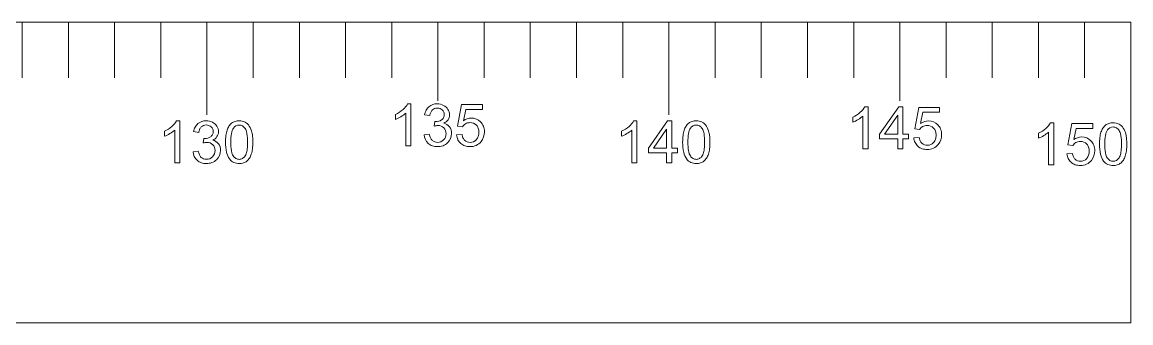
# Model space of a CAD drawing. Header units: centimetres. Extents: x -133 to 20, y 13 to 74.
# Drawn here: x -3.88 to 20.12, y 13.49 to 19.99 of the extents above; entities that cross this region are included whole.
import ezdxf

# ---------------------------------------------------------------- set-up
doc = ezdxf.new("R2010")
doc.units = ezdxf.units.CM
doc.header["$MEASUREMENT"] = 0
doc.layers.add('layer 1', color=7, linetype='Continuous')

msp = doc.modelspace()

# ---------------------------------------------------------------- linework, layer by layer
at = {"layer": 'layer 1', "color": 250, "lineweight": 9}
msp.add_open_spline([(20.11852, 13.49227), (20.11852, 13.49227), (20.11852, 19.99227), (20.11852, 19.99227), (20.11852, 19.99227), (20.11852, 19.99227), (-129.88148, 19.99227), (-129.88148, 19.99227), (-129.88148, 19.99227), (-129.88148, 19.99227), (-129.88148, 13.49227), (-129.88148, 13.49227), (-129.88148, 13.49227), (-129.88148, 13.49227), (20.11852, 13.49227), (20.11852, 13.49227)], degree=3, knots=[0, 0, 0, 0, 0.2, 0.2, 0.2, 0.2, 0.4, 0.4, 0.4, 0.4, 0.6, 0.6, 0.6, 0.6, 1, 1, 1, 1], dxfattribs=at)
at = {"layer": 'layer 1', "color": 21, "lineweight": 9}
for points in [[(-3.88148, 19.99227), (-3.88148, 19.99227), (-3.88148, 18.79227), (-3.88148, 18.79227)], [(-2.88148, 19.99227), (-2.88148, 19.99227), (-2.88148, 18.79227), (-2.88148, 18.79227)], [(-1.88148, 19.99227), (-1.88148, 19.99227), (-1.88148, 18.79227), (-1.88148, 18.79227)], [(-0.88148, 19.99227), (-0.88148, 19.99227), (-0.88148, 18.79227), (-0.88148, 18.79227)], [(0.11852, 19.99227), (0.11852, 19.99227), (0.11852, 17.99227), (0.11852, 17.99227)], [(1.11852, 19.99227), (1.11852, 19.99227), (1.11852, 18.79227), (1.11852, 18.79227)], [(2.11852, 19.99227), (2.11852, 19.99227), (2.11852, 18.79227), (2.11852, 18.79227)], [(3.11852, 19.99227), (3.11852, 19.99227), (3.11852, 18.79227), (3.11852, 18.79227)], [(4.11852, 19.99227), (4.11852, 19.99227), (4.11852, 18.79227), (4.11852, 18.79227)], [(5.11852, 19.99227), (5.11852, 19.99227), (5.11852, 18.29227), (5.11852, 18.29227)], [(6.11852, 19.99227), (6.11852, 19.99227), (6.11852, 18.79227), (6.11852, 18.79227)], [(7.11852, 19.99227), (7.11852, 19.99227), (7.11852, 18.79227), (7.11852, 18.79227)], [(8.11852, 19.99227), (8.11852, 19.99227), (8.11852, 18.79227), (8.11852, 18.79227)], [(9.11852, 19.99227), (9.11852, 19.99227), (9.11852, 18.79227), (9.11852, 18.79227)], [(10.11852, 19.99227), (10.11852, 19.99227), (10.11852, 17.99227), (10.11852, 17.99227)], [(11.11852, 19.99227), (11.11852, 19.99227), (11.11852, 18.79227), (11.11852, 18.79227)], [(12.11852, 19.99227), (12.11852, 19.99227), (12.11852, 18.79227), (12.11852, 18.79227)], [(13.11852, 19.99227), (13.11852, 19.99227), (13.11852, 18.79227), (13.11852, 18.79227)], [(14.11852, 19.99227), (14.11852, 19.99227), (14.11852, 18.79227), (14.11852, 18.79227)], [(15.11852, 19.99227), (15.11852, 19.99227), (15.11852, 18.29227), (15.11852, 18.29227)], [(16.11852, 19.99227), (16.11852, 19.99227), (16.11852, 18.79227), (16.11852, 18.79227)], [(17.11852, 19.99227), (17.11852, 19.99227), (17.11852, 18.79227), (17.11852, 18.79227)], [(18.11852, 19.99227), (18.11852, 19.99227), (18.11852, 18.79227), (18.11852, 18.79227)], [(19.11852, 19.99227), (19.11852, 19.99227), (19.11852, 18.79227), (19.11852, 18.79227)]]:
    msp.add_open_spline(points, degree=3, dxfattribs=at)
at = {"layer": 'layer 1', "color": 242, "lineweight": 9}
for points in [[(4.20065, 17.99861), (4.25983, 18.02604), (4.31473, 18.06186), (4.36367, 18.10498)], [(4.31739, 17.94818), (4.35526, 17.97015), (4.39069, 17.99608), (4.42307, 18.02554)], [(4.36367, 18.10498), (4.40397, 18.13891), (4.43748, 18.18016), (4.46244, 18.22655)], [(4.42307, 17.31685), (4.42307, 17.31685), (4.42307, 18.02554), (4.42307, 18.02554)], [(4.46244, 18.22655), (4.46244, 18.22655), (4.53428, 18.22655), (4.53428, 18.22655)], [(4.53428, 18.22655), (4.53428, 18.22655), (4.53428, 17.31685), (4.53428, 17.31685)], [(4.86437, 18.09021), (4.84817, 18.05934), (4.83701, 18.02609), (4.8313, 17.9917)], [(4.92386, 18.16438), (4.89959, 18.14358), (4.87941, 18.11842), (4.86437, 18.09021)], [(5.10345, 18.22655), (5.03797, 18.2287), (4.974, 18.20655), (4.92386, 18.16438)], [(4.96237, 18.04316), (4.95255, 18.02033), (4.94587, 17.99628), (4.94251, 17.97167)], [(4.99777, 18.09393), (4.98266, 18.07957), (4.97062, 18.0623), (4.96237, 18.04316)], [(5.10621, 18.13537), (5.066, 18.13647), (5.027, 18.12156), (4.99777, 18.09393)], [(5.24022, 18.19408), (5.19804, 18.21613), (5.15103, 18.22729), (5.10345, 18.22655)], [(5.21328, 18.09462), (5.1846, 18.12218), (5.14595, 18.13689), (5.10621, 18.13537)], [(5.25472, 17.99377), (5.25564, 18.03171), (5.24061, 18.06829), (5.21328, 18.09462)], [(5.33623, 18.10705), (5.3134, 18.14481), (5.28002, 18.17506), (5.24022, 18.19408)], [(5.36938, 17.99101), (5.3695, 18.03204), (5.35801, 18.07227), (5.33623, 18.10705)], [(5.54345, 17.7458), (5.54345, 17.7458), (5.63117, 18.21135), (5.63117, 18.21135)], [(5.63117, 18.21135), (5.63117, 18.21135), (6.08153, 18.21135), (6.08153, 18.21135)], [(5.71959, 18.10498), (5.71959, 18.10498), (5.67124, 17.86115), (5.67124, 17.86115)], [(6.08153, 18.10498), (6.08153, 18.10498), (5.71959, 18.10498), (5.71959, 18.10498)], [(6.08153, 18.21135), (6.08153, 18.21135), (6.08153, 18.10498), (6.08153, 18.10498)], [(14.09794, 17.937), (14.15711, 17.96444), (14.21202, 18.00026), (14.26095, 18.04338)], [(14.26095, 18.04338), (14.30125, 18.07731), (14.33477, 18.11856), (14.35973, 18.16495)], [(14.35973, 18.16495), (14.35973, 18.16495), (14.43157, 18.16495), (14.43157, 18.16495)], [(14.43157, 18.16495), (14.43157, 18.16495), (14.43157, 17.25525), (14.43157, 17.25525)], [(14.68023, 17.57437), (14.68023, 17.57437), (15.09329, 18.16149), (15.09329, 18.16149)], [(15.09329, 18.16149), (15.09329, 18.16149), (15.18447, 18.16149), (15.18447, 18.16149)], [(15.18447, 18.16149), (15.18447, 18.16149), (15.18447, 17.57437), (15.18447, 17.57437)], [(15.44073, 17.68419), (15.44073, 17.68419), (15.52846, 18.14975), (15.52846, 18.14975)], [(15.52846, 18.14975), (15.52846, 18.14975), (15.97882, 18.14975), (15.97882, 18.14975)], [(15.61687, 18.04338), (15.61687, 18.04338), (15.56852, 17.79955), (15.56852, 17.79955)], [(15.97882, 18.04338), (15.97882, 18.04338), (15.61687, 18.04338), (15.61687, 18.04338)], [(15.97882, 18.14975), (15.97882, 18.14975), (15.97882, 18.04338), (15.97882, 18.04338)], [(-0.6384, 17.73901), (-0.5981, 17.77295), (-0.56459, 17.81419), (-0.53962, 17.86058)], [(-0.53962, 17.86058), (-0.53962, 17.86058), (-0.46779, 17.86058), (-0.46779, 17.86058)], [(-0.46779, 17.86058), (-0.46779, 17.86058), (-0.46779, 16.95088), (-0.46779, 16.95088)], [(-0.07821, 17.79842), (-0.10248, 17.77761), (-0.12265, 17.75246), (-0.1377, 17.72425)], [(0.10138, 17.86058), (0.0359, 17.86273), (-0.02807, 17.84059), (-0.07821, 17.79842)], [(0.10415, 17.76941), (0.06393, 17.7705), (0.02493, 17.75559), (-0.0043, 17.72796)], [(0.23815, 17.82812), (0.19598, 17.85017), (0.14896, 17.86133), (0.10138, 17.86058)], [(0.21121, 17.72865), (0.18254, 17.75622), (0.14389, 17.77093), (0.10415, 17.76941)], [(0.33416, 17.74109), (0.31133, 17.77884), (0.27796, 17.80909), (0.23815, 17.82812)], [(0.6519, 17.8074), (0.62966, 17.78888), (0.61041, 17.76703), (0.59483, 17.74264)], [(0.72555, 17.8472), (0.69875, 17.8386), (0.67378, 17.8251), (0.6519, 17.8074)], [(0.81491, 17.76872), (0.76572, 17.76949), (0.71956, 17.74498), (0.69265, 17.70379)], [(0.8163, 17.86058), (0.78553, 17.86093), (0.75491, 17.85641), (0.72555, 17.8472)], [(0.88658, 17.75015), (0.86476, 17.76258), (0.84003, 17.76899), (0.81491, 17.76872)], [(0.94408, 17.83088), (0.90469, 17.85144), (0.86072, 17.86166), (0.8163, 17.86058)], [(1.03457, 17.74592), (1.0125, 17.78179), (0.98127, 17.81112), (0.94408, 17.83088)], [(4.20065, 17.89154), (4.20065, 17.89154), (4.20065, 17.99861), (4.20065, 17.99861)], [(4.20065, 17.89154), (4.24115, 17.90696), (4.28021, 17.92592), (4.31739, 17.94818)], [(4.94251, 17.97167), (4.94251, 17.97167), (4.8313, 17.9917), (4.8313, 17.9917)], [(5.03921, 17.74649), (5.03921, 17.74649), (5.05164, 17.84388), (5.05164, 17.84388)], [(5.05164, 17.84388), (5.05164, 17.84388), (5.0696, 17.8425), (5.0696, 17.8425)], [(5.0696, 17.8425), (5.11489, 17.84175), (5.15937, 17.8545), (5.19739, 17.87911)], [(5.19739, 17.87911), (5.21567, 17.89072), (5.23049, 17.90703), (5.2403, 17.92634)], [(5.2403, 17.92634), (5.25033, 17.94737), (5.25527, 17.97047), (5.25472, 17.99377)], [(5.24436, 17.80796), (5.28201, 17.82395), (5.31435, 17.85029), (5.33761, 17.88394)], [(5.36869, 17.7306), (5.33793, 17.77053), (5.29378, 17.79801), (5.24436, 17.80796)], [(5.33761, 17.88394), (5.35865, 17.91566), (5.36972, 17.95295), (5.36938, 17.99101)], [(5.71475, 17.79553), (5.68756, 17.78014), (5.66455, 17.75832), (5.64775, 17.73198)], [(5.84185, 17.91848), (5.78037, 17.91776), (5.72067, 17.8977), (5.67124, 17.86115)], [(5.81215, 17.8204), (5.77805, 17.82086), (5.74445, 17.81228), (5.71475, 17.79553)], [(5.95237, 17.76514), (5.9155, 17.80249), (5.86458, 17.82256), (5.81215, 17.8204)], [(6.04216, 17.83559), (5.98983, 17.88988), (5.91724, 17.91991), (5.84185, 17.91848)], [(5.99277, 17.69969), (5.98414, 17.72414), (5.97036, 17.74646), (5.95237, 17.76514)], [(6.10372, 17.74182), (6.08999, 17.77704), (6.06902, 17.80899), (6.04216, 17.83559)], [(9.25675, 17.73901), (9.29704, 17.77295), (9.33056, 17.81419), (9.35552, 17.86058)], [(9.35552, 17.86058), (9.35552, 17.86058), (9.42736, 17.86058), (9.42736, 17.86058)], [(9.42736, 17.86058), (9.42736, 17.86058), (9.42736, 16.95088), (9.42736, 16.95088)], [(9.67602, 17.27), (9.67602, 17.27), (10.08908, 17.85713), (10.08908, 17.85713)], [(10.08908, 17.85713), (10.08908, 17.85713), (10.18026, 17.85713), (10.18026, 17.85713)], [(10.18026, 17.85713), (10.18026, 17.85713), (10.18026, 17.27), (10.18026, 17.27)], [(10.54704, 17.8074), (10.5248, 17.78888), (10.50555, 17.76703), (10.48997, 17.74264)], [(10.62069, 17.8472), (10.5939, 17.8386), (10.56893, 17.8251), (10.54704, 17.8074)], [(10.71006, 17.76872), (10.66086, 17.76949), (10.61471, 17.74498), (10.5878, 17.70379)], [(10.71144, 17.86058), (10.68068, 17.86093), (10.65005, 17.85641), (10.62069, 17.8472)], [(10.78172, 17.75015), (10.7599, 17.76258), (10.73517, 17.76899), (10.71006, 17.76872)], [(10.83923, 17.83088), (10.79983, 17.85144), (10.75586, 17.86166), (10.71144, 17.86058)], [(10.92971, 17.74592), (10.90764, 17.78179), (10.87641, 17.81112), (10.83923, 17.83088)], [(14.09794, 17.82994), (14.09794, 17.82994), (14.09794, 17.937), (14.09794, 17.937)], [(14.09794, 17.82994), (14.13844, 17.84536), (14.1775, 17.86431), (14.21468, 17.88658)], [(14.21468, 17.88658), (14.25255, 17.90855), (14.28797, 17.93448), (14.32036, 17.96394)], [(14.32036, 17.25525), (14.32036, 17.25525), (14.32036, 17.96394), (14.32036, 17.96394)], [(15.07326, 17.98328), (15.07326, 17.98328), (14.78937, 17.57437), (14.78937, 17.57437)], [(15.07326, 17.57437), (15.07326, 17.57437), (15.07326, 17.98328), (15.07326, 17.98328)], [(15.73913, 17.85688), (15.67765, 17.85616), (15.61796, 17.8361), (15.56852, 17.79955)], [(15.84965, 17.70353), (15.81279, 17.74089), (15.76187, 17.76096), (15.70943, 17.75879)], [(15.93945, 17.77399), (15.88711, 17.82828), (15.81453, 17.85831), (15.73913, 17.85688)], [(16.00101, 17.68022), (15.98727, 17.71544), (15.9663, 17.74738), (15.93945, 17.77399)], [(18.28047, 17.69711), (18.32077, 17.73104), (18.35428, 17.77229), (18.37925, 17.81868)], [(18.37925, 17.81868), (18.37925, 17.81868), (18.45108, 17.81868), (18.45108, 17.81868)], [(18.45108, 17.81868), (18.45108, 17.81868), (18.45108, 16.90898), (18.45108, 16.90898)], [(18.75639, 17.33793), (18.75639, 17.33793), (18.84411, 17.80348), (18.84411, 17.80348)], [(18.84411, 17.80348), (18.84411, 17.80348), (19.29447, 17.80348), (19.29447, 17.80348)], [(19.29447, 17.80348), (19.29447, 17.80348), (19.29447, 17.69711), (19.29447, 17.69711)], [(19.57077, 17.76549), (19.54853, 17.74697), (19.52928, 17.72513), (19.5137, 17.70074)], [(19.64442, 17.8053), (19.61762, 17.79669), (19.59265, 17.78319), (19.57077, 17.76549)], [(19.73516, 17.81868), (19.7044, 17.81902), (19.67377, 17.81451), (19.64442, 17.8053)], [(19.86295, 17.78898), (19.82355, 17.80953), (19.77959, 17.81975), (19.73516, 17.81868)], [(19.95344, 17.70402), (19.93137, 17.73988), (19.90013, 17.76921), (19.86295, 17.78898)], [(-0.80141, 17.63264), (-0.74224, 17.66007), (-0.68734, 17.6959), (-0.6384, 17.73901)], [(-0.80141, 17.52558), (-0.80141, 17.52558), (-0.80141, 17.63264), (-0.80141, 17.63264)], [(-0.80141, 17.52558), (-0.76091, 17.541), (-0.72185, 17.55995), (-0.68468, 17.58222)], [(-0.68468, 17.58222), (-0.6468, 17.60418), (-0.61138, 17.63012), (-0.57899, 17.65958)], [(-0.57899, 16.95088), (-0.57899, 16.95088), (-0.57899, 17.65958), (-0.57899, 17.65958)], [(-0.1377, 17.72425), (-0.15389, 17.69338), (-0.16506, 17.66012), (-0.17077, 17.62573)], [(-0.05956, 17.6057), (-0.05956, 17.6057), (-0.17077, 17.62573), (-0.17077, 17.62573)], [(-0.0397, 17.67719), (-0.04951, 17.65437), (-0.05619, 17.63032), (-0.05956, 17.6057)], [(-0.0043, 17.72796), (-0.0194, 17.7136), (-0.03145, 17.69633), (-0.0397, 17.67719)], [(0.19532, 17.51314), (0.2136, 17.52476), (0.22842, 17.54107), (0.23823, 17.56037)], [(0.25265, 17.62781), (0.25358, 17.66574), (0.23854, 17.70233), (0.21121, 17.72865)], [(0.23823, 17.56037), (0.24827, 17.58141), (0.25321, 17.60451), (0.25265, 17.6278)], [(0.36732, 17.62504), (0.36743, 17.66608), (0.35594, 17.70631), (0.33416, 17.74109)], [(0.33554, 17.51798), (0.35658, 17.54969), (0.36765, 17.58698), (0.36732, 17.62504)], [(0.52929, 17.54224), (0.5237, 17.4943), (0.52104, 17.44606), (0.52135, 17.39779)], [(0.55382, 17.65613), (0.54187, 17.61908), (0.53366, 17.58092), (0.52929, 17.54224)], [(0.59483, 17.74264), (0.57765, 17.7156), (0.56388, 17.68654), (0.55382, 17.65613)], [(0.65035, 17.58602), (0.63991, 17.52383), (0.63512, 17.46084), (0.63601, 17.39779)], [(0.69265, 17.70379), (0.67083, 17.66775), (0.65645, 17.6277), (0.65035, 17.58602)], [(0.94477, 17.69481), (0.92969, 17.71731), (0.90981, 17.73621), (0.88658, 17.75015)], [(0.96784, 17.6483), (0.96231, 17.66479), (0.95455, 17.68043), (0.94477, 17.69481)], [(0.98423, 17.58334), (0.98055, 17.60541), (0.97507, 17.62713), (0.96784, 17.6483)], [(0.99727, 17.39779), (0.99819, 17.4599), (0.99382, 17.52197), (0.98423, 17.58333)], [(1.09121, 17.61123), (1.07954, 17.65883), (1.06043, 17.70429), (1.03457, 17.74592)], [(1.10675, 17.5185), (1.10403, 17.54977), (1.09883, 17.58078), (1.09121, 17.61123)], [(4.82025, 17.55722), (4.82025, 17.55722), (4.93146, 17.57173), (4.93146, 17.57173)], [(4.82025, 17.55722), (4.82518, 17.48644), (4.85737, 17.42033), (4.91004, 17.3728)], [(4.93146, 17.57173), (4.93655, 17.54351), (4.94508, 17.51603), (4.95684, 17.48988)], [(5.11795, 17.75823), (5.09132, 17.75762), (5.06486, 17.75368), (5.03921, 17.74649)], [(5.24505, 17.7085), (5.21137, 17.74192), (5.16537, 17.75992), (5.11795, 17.75823)], [(5.24091, 17.4474), (5.27688, 17.48286), (5.29662, 17.53159), (5.29547, 17.58209)], [(5.29547, 17.58209), (5.29711, 17.62943), (5.27882, 17.67528), (5.24505, 17.7085)], [(5.32656, 17.38385), (5.38295, 17.43534), (5.41462, 17.5085), (5.41359, 17.58485)], [(5.41359, 17.58485), (5.41548, 17.63711), (5.39965, 17.68846), (5.36869, 17.7306)], [(5.52342, 17.55446), (5.52342, 17.55446), (5.64015, 17.56413), (5.64015, 17.56413)], [(5.52342, 17.55446), (5.52655, 17.51857), (5.53602, 17.48352), (5.55139, 17.45094)], [(5.64775, 17.73198), (5.64775, 17.73198), (5.54345, 17.7458), (5.54345, 17.7458)], [(5.64015, 17.56413), (5.64353, 17.5384), (5.65057, 17.51328), (5.66105, 17.48953)], [(5.95029, 17.45292), (5.96909, 17.47319), (5.98339, 17.4972), (5.99226, 17.52338)], [(5.99226, 17.52338), (6.00197, 17.55278), (6.0067, 17.58359), (6.00624, 17.61455)], [(6.00624, 17.61456), (6.0067, 17.6435), (6.00214, 17.6723), (5.99277, 17.69969)], [(6.05252, 17.41148), (6.10068, 17.47177), (6.12611, 17.54708), (6.12436, 17.62422)], [(6.12436, 17.62423), (6.12489, 17.66437), (6.11789, 17.70426), (6.10372, 17.74182)], [(9.09373, 17.63264), (9.1529, 17.66007), (9.20781, 17.6959), (9.25675, 17.73901)], [(9.09373, 17.52558), (9.09373, 17.52558), (9.09373, 17.63264), (9.09373, 17.63264)], [(9.09373, 17.52558), (9.13423, 17.541), (9.17329, 17.55995), (9.21047, 17.58222)], [(9.21047, 17.58222), (9.24834, 17.60418), (9.28377, 17.63012), (9.31615, 17.65958)], [(9.31615, 16.95088), (9.31615, 16.95088), (9.31615, 17.65958), (9.31615, 17.65958)], [(10.06905, 17.67892), (10.06905, 17.67892), (9.78516, 17.27), (9.78516, 17.27)], [(10.06905, 17.27), (10.06905, 17.27), (10.06905, 17.67892), (10.06905, 17.67892)], [(10.42444, 17.54224), (10.41884, 17.4943), (10.41619, 17.44606), (10.41649, 17.39779)], [(10.44896, 17.65613), (10.43701, 17.61908), (10.4288, 17.58092), (10.42444, 17.54224)], [(10.48997, 17.74264), (10.4728, 17.7156), (10.45902, 17.68654), (10.44896, 17.65613)], [(10.54549, 17.58602), (10.53506, 17.52383), (10.53026, 17.46084), (10.53116, 17.39779)], [(10.5878, 17.70379), (10.56598, 17.66775), (10.55159, 17.6277), (10.54549, 17.58602)], [(10.83992, 17.69481), (10.82483, 17.71731), (10.80496, 17.73621), (10.78172, 17.75015)], [(10.86298, 17.6483), (10.85746, 17.66479), (10.8497, 17.68043), (10.83992, 17.69481)], [(10.87938, 17.58334), (10.8757, 17.60541), (10.87021, 17.62713), (10.86298, 17.6483)], [(10.89241, 17.39779), (10.89333, 17.4599), (10.88897, 17.52197), (10.87938, 17.58333)], [(10.98635, 17.61123), (10.97469, 17.65883), (10.95557, 17.70429), (10.92971, 17.74592)], [(11.00189, 17.5185), (10.99917, 17.54977), (10.99398, 17.58078), (10.98635, 17.61123)], [(14.68023, 17.47214), (14.68023, 17.47214), (14.68023, 17.57437), (14.68023, 17.57437)], [(14.78937, 17.57437), (14.78937, 17.57437), (15.07326, 17.57437), (15.07326, 17.57437)], [(15.18447, 17.57437), (15.18447, 17.57437), (15.30673, 17.57437), (15.30673, 17.57437)], [(15.30673, 17.57437), (15.30673, 17.57437), (15.30673, 17.47214), (15.30673, 17.47214)], [(15.54504, 17.67038), (15.54504, 17.67038), (15.44073, 17.68419), (15.44073, 17.68419)], [(15.61204, 17.73393), (15.58484, 17.71854), (15.56184, 17.69672), (15.54504, 17.67038)], [(15.70943, 17.75879), (15.67534, 17.75926), (15.64173, 17.75068), (15.61204, 17.73393)], [(15.89006, 17.63809), (15.88142, 17.66254), (15.86765, 17.68486), (15.84965, 17.70353)], [(15.88954, 17.46178), (15.89925, 17.49118), (15.90398, 17.52199), (15.90353, 17.55295)], [(15.90353, 17.55295), (15.90398, 17.5819), (15.89943, 17.6107), (15.89006, 17.63809)], [(15.94981, 17.34988), (15.99797, 17.41017), (16.02339, 17.48548), (16.02165, 17.56262)], [(16.02165, 17.56262), (16.02217, 17.60277), (16.01517, 17.64265), (16.00101, 17.68022)], [(18.11746, 17.59074), (18.17663, 17.61817), (18.23153, 17.65399), (18.28047, 17.69711)], [(18.11746, 17.48367), (18.11746, 17.48367), (18.11746, 17.59074), (18.11746, 17.59074)], [(18.11746, 17.48367), (18.15795, 17.49909), (18.19702, 17.51804), (18.23419, 17.54031)], [(18.23419, 17.54031), (18.27206, 17.56228), (18.30749, 17.58821), (18.33987, 17.61767)], [(18.33987, 16.90898), (18.33987, 16.90898), (18.33987, 17.61767), (18.33987, 17.61767)], [(18.93253, 17.69711), (18.93253, 17.69711), (18.88417, 17.45328), (18.88417, 17.45328)], [(19.29447, 17.69711), (19.29447, 17.69711), (18.93253, 17.69711), (18.93253, 17.69711)], [(19.47268, 17.61422), (19.46074, 17.57717), (19.45252, 17.53902), (19.44816, 17.50034)], [(19.5137, 17.70074), (19.49652, 17.67369), (19.48274, 17.64464), (19.47268, 17.61422)], [(19.56921, 17.54411), (19.55878, 17.48193), (19.55399, 17.41893), (19.55488, 17.35588)], [(19.61152, 17.66188), (19.5897, 17.62584), (19.57531, 17.5858), (19.56921, 17.54411)], [(19.73378, 17.72681), (19.68459, 17.72759), (19.63843, 17.70307), (19.61152, 17.66188)], [(19.80545, 17.70825), (19.78363, 17.72068), (19.75889, 17.72708), (19.73378, 17.72681)], [(19.86364, 17.6529), (19.84855, 17.67541), (19.82868, 17.69431), (19.80545, 17.70825)], [(19.88671, 17.6064), (19.88118, 17.62288), (19.87342, 17.63853), (19.86364, 17.6529)], [(19.9031, 17.54143), (19.89942, 17.5635), (19.89394, 17.58523), (19.88671, 17.6064)], [(19.91614, 17.35588), (19.91705, 17.41799), (19.91269, 17.48006), (19.9031, 17.54143)], [(20.01008, 17.56932), (19.99841, 17.61692), (19.97929, 17.66238), (19.95344, 17.70402)], [(20.02562, 17.47659), (20.0229, 17.50786), (20.0177, 17.53887), (20.01008, 17.56932)], [(0.03714, 17.38052), (0.03714, 17.38052), (0.04958, 17.47792), (0.04958, 17.47792)], [(0.11589, 17.39226), (0.08925, 17.39166), (0.0628, 17.38771), (0.03714, 17.38052)], [(0.04958, 17.47792), (0.04958, 17.47792), (0.06754, 17.47653), (0.06754, 17.47653)], [(0.06754, 17.47653), (0.11282, 17.47579), (0.1573, 17.48853), (0.19532, 17.51314)], [(0.24298, 17.34253), (0.20931, 17.37595), (0.1633, 17.39395), (0.11589, 17.39226)], [(0.24229, 17.442), (0.27995, 17.45798), (0.31228, 17.48433), (0.33554, 17.51798)], [(0.36663, 17.36463), (0.33586, 17.40457), (0.29171, 17.43204), (0.24229, 17.442)], [(0.29341, 17.21613), (0.29504, 17.26346), (0.27675, 17.30931), (0.24298, 17.34253)], [(0.41152, 17.21889), (0.41341, 17.27114), (0.39759, 17.3225), (0.36663, 17.36463)], [(0.52135, 17.39779), (0.52016, 17.32378), (0.52764, 17.24989), (0.54363, 17.17762)], [(0.63601, 17.39779), (0.63511, 17.33549), (0.63944, 17.27322), (0.64896, 17.21164)], [(0.98977, 17.25118), (0.99512, 17.29986), (0.99763, 17.34881), (0.99727, 17.39778)], [(1.10364, 17.25368), (1.10946, 17.30149), (1.11223, 17.34962), (1.11193, 17.39778)], [(1.11193, 17.39779), (1.11214, 17.43808), (1.11041, 17.47836), (1.10675, 17.51849)], [(4.53428, 17.31685), (4.53428, 17.31685), (4.42307, 17.31685), (4.42307, 17.31685)], [(4.91004, 17.3728), (4.93585, 17.34926), (4.96608, 17.3311), (4.99898, 17.31935)], [(4.95684, 17.48988), (4.96604, 17.46919), (4.97925, 17.45053), (4.99569, 17.43496)], [(4.99569, 17.43496), (5.02654, 17.40725), (5.06683, 17.39241), (5.10828, 17.39352)], [(4.99898, 17.31935), (5.03389, 17.30722), (5.07064, 17.30123), (5.10759, 17.30165)], [(5.10759, 17.30165), (5.14889, 17.30116), (5.18993, 17.30815), (5.22873, 17.32229)], [(5.10828, 17.39352), (5.15803, 17.3924), (5.20603, 17.4119), (5.24091, 17.4474)], [(5.22873, 17.32229), (5.26517, 17.33597), (5.29846, 17.35691), (5.32656, 17.38385)], [(5.55139, 17.45094), (5.56617, 17.42036), (5.58696, 17.39308), (5.61252, 17.37073)], [(5.61252, 17.37073), (5.63868, 17.34764), (5.66918, 17.33), (5.70223, 17.31883)], [(5.66105, 17.48953), (5.67012, 17.46916), (5.68322, 17.45083), (5.69956, 17.43565)], [(5.69956, 17.43565), (5.73094, 17.40732), (5.77194, 17.392), (5.81422, 17.39283)], [(5.70223, 17.31883), (5.73836, 17.30696), (5.7762, 17.30116), (5.81422, 17.30165)], [(5.81422, 17.39283), (5.86617, 17.39208), (5.91586, 17.41402), (5.95029, 17.45292)], [(5.81422, 17.30165), (5.86075, 17.30085), (5.9069, 17.31022), (5.94943, 17.32911)], [(5.94943, 17.32911), (5.98986, 17.34798), (6.0252, 17.37621), (6.05252, 17.41148)], [(10.41649, 17.39779), (10.4153, 17.32378), (10.42278, 17.24989), (10.43877, 17.17762)], [(10.53116, 17.39779), (10.53025, 17.33549), (10.53459, 17.27322), (10.54411, 17.21164)], [(10.88491, 17.25118), (10.89027, 17.29986), (10.89277, 17.34881), (10.89241, 17.39778)], [(10.99879, 17.25368), (11.0046, 17.30149), (11.00737, 17.34962), (11.00708, 17.39778)], [(11.00708, 17.39779), (11.00728, 17.43808), (11.00555, 17.47836), (11.0019, 17.51849)], [(15.07326, 17.47214), (15.07326, 17.47214), (14.68023, 17.47214), (14.68023, 17.47214)], [(15.07326, 17.25525), (15.07326, 17.25525), (15.07326, 17.47214), (15.07326, 17.47214)], [(15.30673, 17.47214), (15.30673, 17.47214), (15.18447, 17.47214), (15.18447, 17.47214)], [(15.18447, 17.47214), (15.18447, 17.47214), (15.18447, 17.25525), (15.18447, 17.25525)], [(15.4207, 17.49286), (15.4207, 17.49286), (15.53744, 17.50253), (15.53744, 17.50253)], [(15.4207, 17.49286), (15.42383, 17.45697), (15.4333, 17.42192), (15.44868, 17.38934)], [(15.44868, 17.38934), (15.46346, 17.35876), (15.48425, 17.33148), (15.50981, 17.30912)], [(15.50981, 17.30912), (15.53597, 17.28604), (15.56647, 17.2684), (15.59952, 17.25723)], [(15.53744, 17.50253), (15.54082, 17.4768), (15.54786, 17.45168), (15.55833, 17.42793)], [(15.55833, 17.42793), (15.5674, 17.40756), (15.5805, 17.38923), (15.59684, 17.37405)], [(15.59684, 17.37405), (15.62823, 17.34572), (15.66923, 17.3304), (15.7115, 17.33123)], [(15.7115, 17.33123), (15.76345, 17.33048), (15.81314, 17.35242), (15.84758, 17.39132)], [(15.84672, 17.26751), (15.88714, 17.28637), (15.92248, 17.31461), (15.94981, 17.34988)], [(15.84758, 17.39132), (15.86637, 17.41159), (15.88067, 17.4356), (15.88954, 17.46178)], [(18.86069, 17.32411), (18.86069, 17.32411), (18.75639, 17.33793), (18.75639, 17.33793)], [(18.92769, 17.38766), (18.9005, 17.37227), (18.87749, 17.35045), (18.86069, 17.32411)], [(19.05479, 17.51061), (18.99331, 17.50989), (18.93361, 17.48983), (18.88417, 17.45328)], [(19.02509, 17.41253), (18.99099, 17.41299), (18.95739, 17.40441), (18.92769, 17.38766)], [(19.1653, 17.35727), (19.12844, 17.39462), (19.07752, 17.41469), (19.02509, 17.41253)], [(19.2551, 17.42772), (19.20276, 17.48201), (19.13018, 17.51204), (19.05479, 17.51061)], [(19.20571, 17.29182), (19.19708, 17.31627), (19.1833, 17.33859), (19.1653, 17.35727)], [(19.21918, 17.20669), (19.21964, 17.23563), (19.21508, 17.26443), (19.20571, 17.29182)], [(19.31666, 17.33395), (19.30293, 17.36917), (19.28195, 17.40112), (19.2551, 17.42772)], [(19.3373, 17.21636), (19.33782, 17.2565), (19.33083, 17.29639), (19.31666, 17.33395)], [(19.44022, 17.35588), (19.43903, 17.28188), (19.4465, 17.20798), (19.46249, 17.13571)], [(19.44816, 17.50034), (19.44256, 17.45239), (19.43991, 17.40415), (19.44022, 17.35588)], [(19.55488, 17.35588), (19.55398, 17.29358), (19.55831, 17.23131), (19.56783, 17.16973)], [(19.90863, 17.20927), (19.91399, 17.25795), (19.9165, 17.3069), (19.91614, 17.35588)], [(20.02251, 17.21178), (20.02833, 17.25959), (20.0311, 17.30772), (20.0308, 17.35588)], [(20.0308, 17.35588), (20.031, 17.39618), (20.02927, 17.43646), (20.02562, 17.47658)], [(-0.18182, 17.19126), (-0.18182, 17.19126), (-0.07061, 17.20576), (-0.07061, 17.20576)], [(-0.18182, 17.19126), (-0.17688, 17.12048), (-0.1447, 17.05437), (-0.09202, 17.00683)], [(-0.07061, 17.20576), (-0.06551, 17.17755), (-0.05699, 17.15006), (-0.04523, 17.12391)], [(-0.04523, 17.12391), (-0.03603, 17.10322), (-0.02282, 17.08456), (-0.00637, 17.069)], [(-0.00637, 17.069), (0.02447, 17.04128), (0.06477, 17.02645), (0.10622, 17.02755)], [(0.10622, 17.02755), (0.15597, 17.02644), (0.20396, 17.04594), (0.23884, 17.08143)], [(0.23884, 17.08143), (0.27481, 17.11689), (0.29455, 17.16563), (0.29341, 17.21612)], [(0.32449, 17.01788), (0.38088, 17.06938), (0.41256, 17.14253), (0.41152, 17.21889)], [(0.54363, 17.17762), (0.55496, 17.12383), (0.57775, 17.07312), (0.61046, 17.02894)], [(0.64896, 17.21164), (0.6526, 17.18956), (0.65802, 17.16781), (0.66515, 17.1466)], [(0.66515, 17.1466), (0.67058, 17.13014), (0.67821, 17.1145), (0.68782, 17.10008)], [(0.68782, 17.10008), (0.70297, 17.07785), (0.72277, 17.05918), (0.74584, 17.04534)], [(0.74584, 17.04534), (0.76727, 17.03305), (0.79159, 17.02667), (0.8163, 17.02686)], [(0.8163, 17.02686), (0.84099, 17.02661), (0.86531, 17.03293), (0.88675, 17.04517)], [(0.88675, 17.04517), (0.91, 17.05914), (0.92983, 17.07814), (0.94477, 17.10077)], [(0.94477, 17.10077), (0.95442, 17.11504), (0.96208, 17.13056), (0.96755, 17.14689)], [(0.96755, 17.14689), (0.97871, 17.18075), (0.98616, 17.21571), (0.98977, 17.25118)], [(0.98069, 16.98887), (1.00318, 17.00728), (1.02262, 17.02914), (1.03828, 17.05363)], [(1.03828, 17.05363), (1.05542, 17.08062), (1.06903, 17.10969), (1.07878, 17.14014)], [(1.07878, 17.14014), (1.09075, 17.17709), (1.09908, 17.21512), (1.10364, 17.25368)], [(9.67602, 17.16777), (9.67602, 17.16777), (9.67602, 17.27), (9.67602, 17.27)], [(10.06905, 17.16777), (10.06905, 17.16777), (9.67602, 17.16777), (9.67602, 17.16777)], [(9.78516, 17.27), (9.78516, 17.27), (10.06905, 17.27), (10.06905, 17.27)], [(10.06905, 16.95088), (10.06905, 16.95088), (10.06905, 17.16777), (10.06905, 17.16777)], [(10.18026, 17.27), (10.18026, 17.27), (10.30252, 17.27), (10.30252, 17.27)], [(10.30252, 17.16777), (10.30252, 17.16777), (10.18026, 17.16777), (10.18026, 17.16777)], [(10.18026, 17.16777), (10.18026, 17.16777), (10.18026, 16.95088), (10.18026, 16.95088)], [(10.30252, 17.27), (10.30252, 17.27), (10.30252, 17.16777), (10.30252, 17.16777)], [(10.43877, 17.17762), (10.4501, 17.12383), (10.47289, 17.07312), (10.5056, 17.02894)], [(10.54411, 17.21164), (10.54775, 17.18956), (10.55316, 17.16781), (10.5603, 17.1466)], [(10.5603, 17.1466), (10.56573, 17.13014), (10.57335, 17.1145), (10.58296, 17.10008)], [(10.58296, 17.10008), (10.59812, 17.07785), (10.61791, 17.05918), (10.64098, 17.04534)], [(10.64098, 17.04534), (10.66242, 17.03305), (10.68673, 17.02667), (10.71144, 17.02686)], [(10.71144, 17.02686), (10.73613, 17.02661), (10.76045, 17.03293), (10.78189, 17.04517)], [(10.78189, 17.04517), (10.80515, 17.05914), (10.82497, 17.07814), (10.83992, 17.10077)], [(10.83992, 17.10077), (10.84956, 17.11504), (10.85722, 17.13056), (10.86269, 17.14689)], [(10.86269, 17.14689), (10.87385, 17.18075), (10.8813, 17.21571), (10.88491, 17.25118)], [(10.87584, 16.98887), (10.89833, 17.00728), (10.91777, 17.02914), (10.93343, 17.05363)], [(10.93343, 17.05363), (10.95057, 17.08062), (10.96418, 17.10969), (10.97392, 17.14014)], [(10.97392, 17.14014), (10.98589, 17.17709), (10.99422, 17.21512), (10.99879, 17.25368)], [(14.43157, 17.25525), (14.43157, 17.25525), (14.32036, 17.25525), (14.32036, 17.25525)], [(15.18447, 17.25525), (15.18447, 17.25525), (15.07326, 17.25525), (15.07326, 17.25525)], [(15.59952, 17.25723), (15.63564, 17.24536), (15.67348, 17.23956), (15.7115, 17.24005)], [(15.7115, 17.24005), (15.75804, 17.23925), (15.80418, 17.24862), (15.84672, 17.26751)], [(18.73636, 17.14659), (18.73636, 17.14659), (18.85309, 17.15626), (18.85309, 17.15626)], [(18.73636, 17.14659), (18.73948, 17.1107), (18.74896, 17.07565), (18.76433, 17.04307)], [(18.76433, 17.04307), (18.77911, 17.01249), (18.7999, 16.98521), (18.82546, 16.96285)], [(18.85309, 17.15626), (18.85647, 17.13053), (18.86351, 17.10541), (18.87399, 17.08166)], [(18.87399, 17.08166), (18.88305, 17.06129), (18.89615, 17.04296), (18.91249, 17.02778)], [(19.02716, 16.98496), (19.0791, 16.98421), (19.1288, 17.00615), (19.16323, 17.04505)], [(19.16323, 17.04505), (19.18202, 17.06532), (19.19632, 17.08933), (19.2052, 17.11551)], [(19.2052, 17.11551), (19.21491, 17.14491), (19.21964, 17.17572), (19.21918, 17.20668)], [(19.26546, 17.00361), (19.31362, 17.0639), (19.33905, 17.13921), (19.3373, 17.21635)], [(19.46249, 17.13571), (19.47382, 17.08192), (19.49662, 17.03121), (19.52932, 16.98703)], [(19.56783, 17.16973), (19.57147, 17.14765), (19.57689, 17.1259), (19.58402, 17.10469)], [(19.58402, 17.10469), (19.58945, 17.08824), (19.59707, 17.07259), (19.60669, 17.05818)], [(19.60669, 17.05818), (19.62184, 17.03595), (19.64164, 17.01727), (19.66471, 17.00344)], [(19.80562, 17.00326), (19.82887, 17.01723), (19.8487, 17.03623), (19.86364, 17.05887)], [(19.86364, 17.05887), (19.87328, 17.07314), (19.88095, 17.08865), (19.88641, 17.10499)], [(19.88641, 17.10499), (19.89757, 17.13884), (19.90502, 17.17381), (19.90863, 17.20927)], [(19.95715, 17.01172), (19.97429, 17.03871), (19.9879, 17.06779), (19.99764, 17.09824)], [(19.99764, 17.09824), (20.00962, 17.13518), (20.01795, 17.17321), (20.02251, 17.21178)], [(-0.46779, 16.95088), (-0.46779, 16.95088), (-0.57899, 16.95088), (-0.57899, 16.95088)], [(-0.09202, 17.00683), (-0.06622, 16.9833), (-0.03599, 16.96513), (-0.00309, 16.95339)], [(-0.00309, 16.95339), (0.03182, 16.94126), (0.06857, 16.93527), (0.10553, 16.93569)], [(0.10553, 16.93569), (0.14682, 16.93519), (0.18786, 16.94219), (0.22667, 16.95632)], [(0.22667, 16.95632), (0.26311, 16.97), (0.29639, 16.99095), (0.32449, 17.01788)], [(0.61046, 17.02894), (0.63408, 16.99885), (0.66458, 16.97487), (0.69939, 16.959)], [(0.69939, 16.959), (0.73624, 16.94295), (0.77611, 16.935), (0.8163, 16.93569)], [(0.8163, 16.93569), (0.84714, 16.93535), (0.87785, 16.93987), (0.9073, 16.94907)], [(0.9073, 16.94907), (0.93406, 16.95758), (0.95896, 16.97109), (0.98069, 16.98887)], [(9.42736, 16.95088), (9.42736, 16.95088), (9.31615, 16.95088), (9.31615, 16.95088)], [(10.18026, 16.95088), (10.18026, 16.95088), (10.06905, 16.95088), (10.06905, 16.95088)], [(10.5056, 17.02894), (10.52923, 16.99885), (10.55972, 16.97487), (10.59453, 16.959)], [(10.59453, 16.959), (10.63139, 16.94295), (10.67125, 16.935), (10.71144, 16.93569)], [(10.71144, 16.93569), (10.74229, 16.93535), (10.773, 16.93987), (10.80244, 16.94907)], [(10.80244, 16.94907), (10.8292, 16.95758), (10.85411, 16.97109), (10.87584, 16.98887)], [(18.45108, 16.90898), (18.45108, 16.90898), (18.33987, 16.90898), (18.33987, 16.90898)], [(18.82546, 16.96285), (18.85162, 16.93977), (18.88212, 16.92213), (18.91517, 16.91096)], [(18.91249, 17.02778), (18.94388, 16.99945), (18.98488, 16.98413), (19.02716, 16.98496)], [(18.91517, 16.91096), (18.9513, 16.89909), (18.98914, 16.89329), (19.02716, 16.89378)], [(19.02716, 16.89378), (19.07369, 16.89298), (19.11984, 16.90235), (19.16237, 16.92124)], [(19.16237, 16.92124), (19.2028, 16.9401), (19.23814, 16.96834), (19.26546, 17.00361)], [(19.52932, 16.98703), (19.55295, 16.95694), (19.58345, 16.93296), (19.61826, 16.91709)], [(19.61826, 16.91709), (19.65511, 16.90105), (19.69498, 16.8931), (19.73516, 16.89378)], [(19.66471, 17.00344), (19.68614, 16.99114), (19.71046, 16.98476), (19.73516, 16.98496)], [(19.73516, 16.98496), (19.75986, 16.9847), (19.78417, 16.99102), (19.80562, 17.00326)], [(19.73516, 16.89378), (19.76601, 16.89345), (19.79672, 16.89796), (19.82617, 16.90716)], [(19.82617, 16.90716), (19.85293, 16.91568), (19.87783, 16.92918), (19.89956, 16.94697)], [(19.89956, 16.94697), (19.92205, 16.96538), (19.94149, 16.98724), (19.95715, 17.01172)]]:
    msp.add_open_spline(points, degree=3, dxfattribs=at)

doc.saveas('drawing.dxf')
